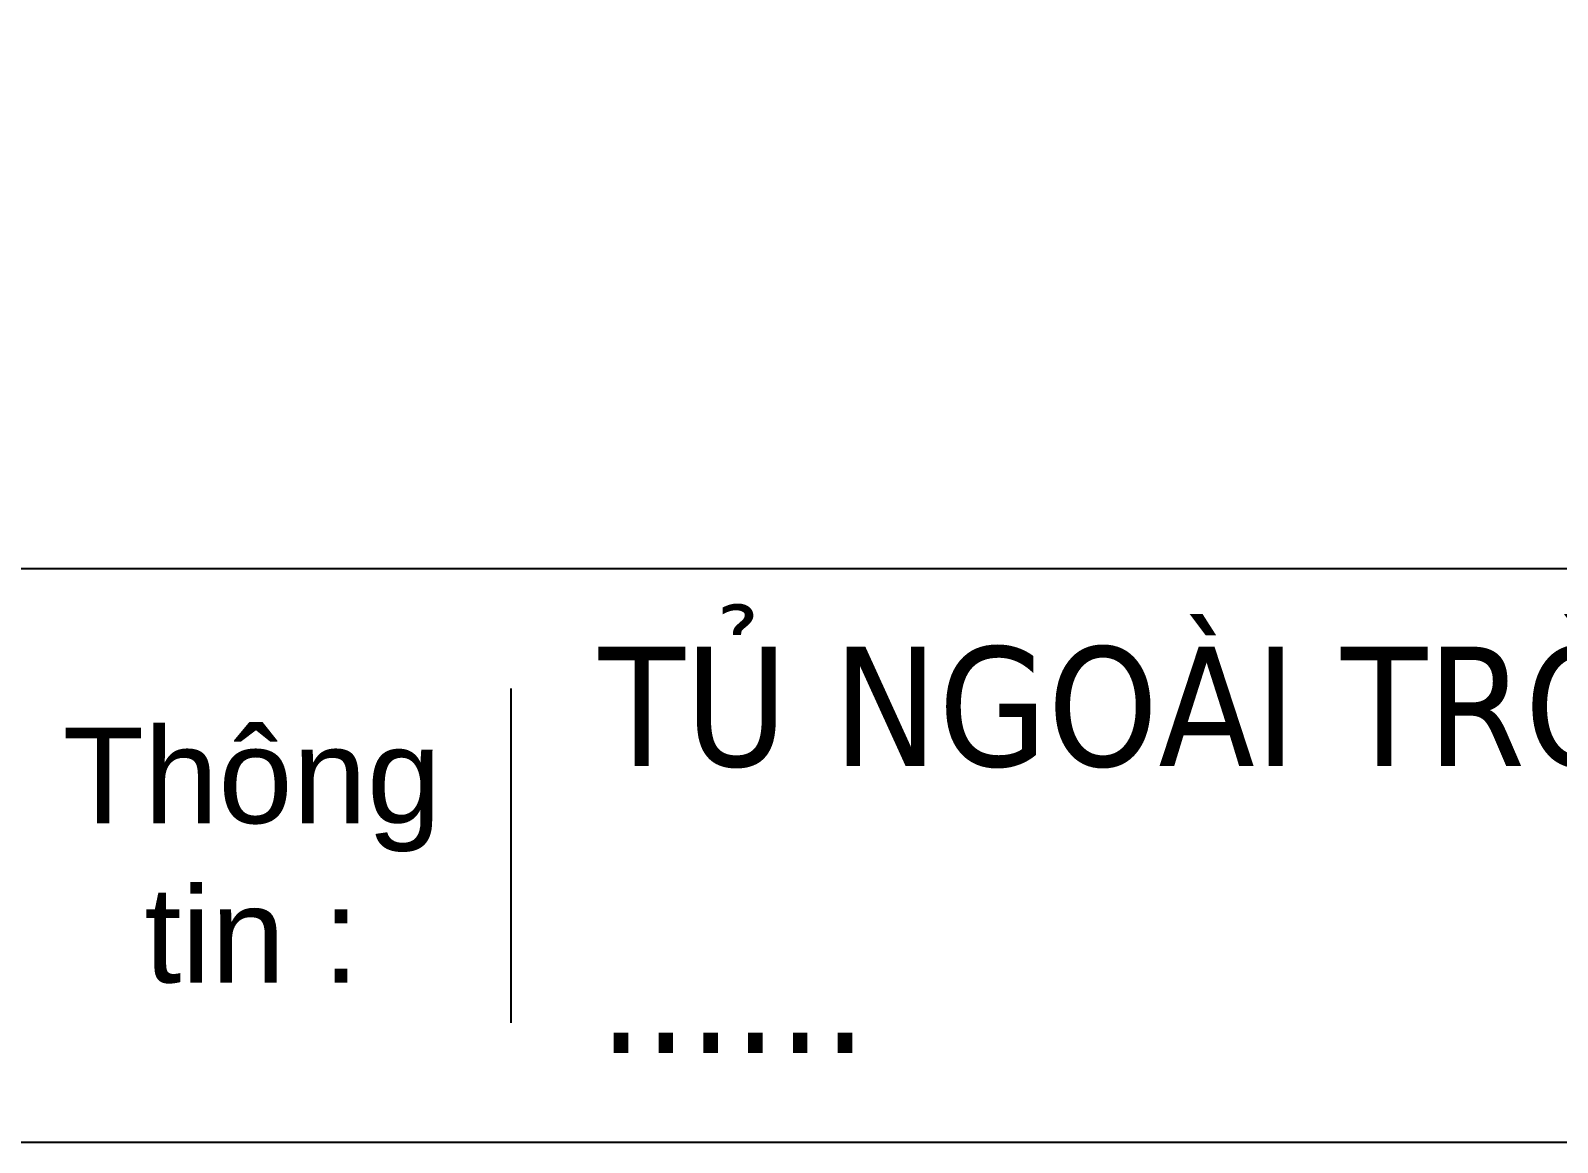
# Model space of a CAD drawing. Header units: millimetres. Extents: x 0 to 6126, y 0 to 4331.
# Drawn here: x 4182 to 4841, y 0 to 480 of the extents above; entities that cross this region are included whole.
import ezdxf
from ezdxf.enums import TextEntityAlignment as Align

# ---------------------------------------------------------------- set-up
doc = ezdxf.new("R2010")
doc.units = ezdxf.units.MM
doc.styles.add('Arial', font='arial.ttf')
doc.styles.add('Tahoma (Input Text)', font='tahoma.ttf')

# ---------------------------------------------------------------- blocks, each defined once
blk = doc.blocks.new('khungtenAsean2')
at = {"color": 7}
for p, q in [((2970, -1980), (0, -1980)), ((2128.31, -2005), (2128.31, -2075))]:
    blk.add_line(p, q, dxfattribs=at)
blk.add_lwpolyline([(0, 0), (2970, 0), (2970, -2100), (0, -2100)], close=True, dxfattribs=at)
at = {"color": 2, "insert": (2074.16, -2040), "char_height": 20, "width": 108.3106, "attachment_point": 5, "style": 'Arial'}
blk.add_mtext('Thông\\Ptin :', dxfattribs=at)
at = {"color": 1, "style": 'Tahoma (Input Text)', "flags": 8}
for tag, p in [('#01', (137.05, -2021.28)), ('#03', (506.57, -2019.3)), ('#05', (1106.63, -2021.28)), ('#07', (1834.68, -2021.28)), ('#09', (2146.72, -2021.28)), ('#02', (98.46, -2081.28)), ('#04', (486.11, -2081.28)), ('#06', (1065.33, -2081.28)), ('#08', (1817.45, -2081.28)), ('#10', (2146.72, -2081.28))]:
    blk.add_attdef(tag, p, '', height=25, dxfattribs=at)
blk.add_attdef('#11', text='', height=25, dxfattribs=at).set_placement((2914.99, -2067.35), align=Align.CENTER)

msp = doc.modelspace()

# ---------------------------------------------------------------- block references
at = {"color": 7}
ref = msp.add_blockref('khungtenAsean2', (0, 4331.25), dxfattribs=dict(at, xscale=2.0625, yscale=2.0625, zscale=2.0625))
ref.add_attrib('#09', 'TỦ NGOÀI TRỜI, 2 LỚP CÁNH', (4427.6, 162.37), dxfattribs={"color": 1, "height": 51.5625, "style": 'Tahoma (Input Text)'})
ref.add_attrib('#10', '......', (4427.6, 38.62), dxfattribs={"color": 1, "height": 51.562, "style": 'Tahoma (Input Text)'})

doc.saveas('drawing.dxf')
